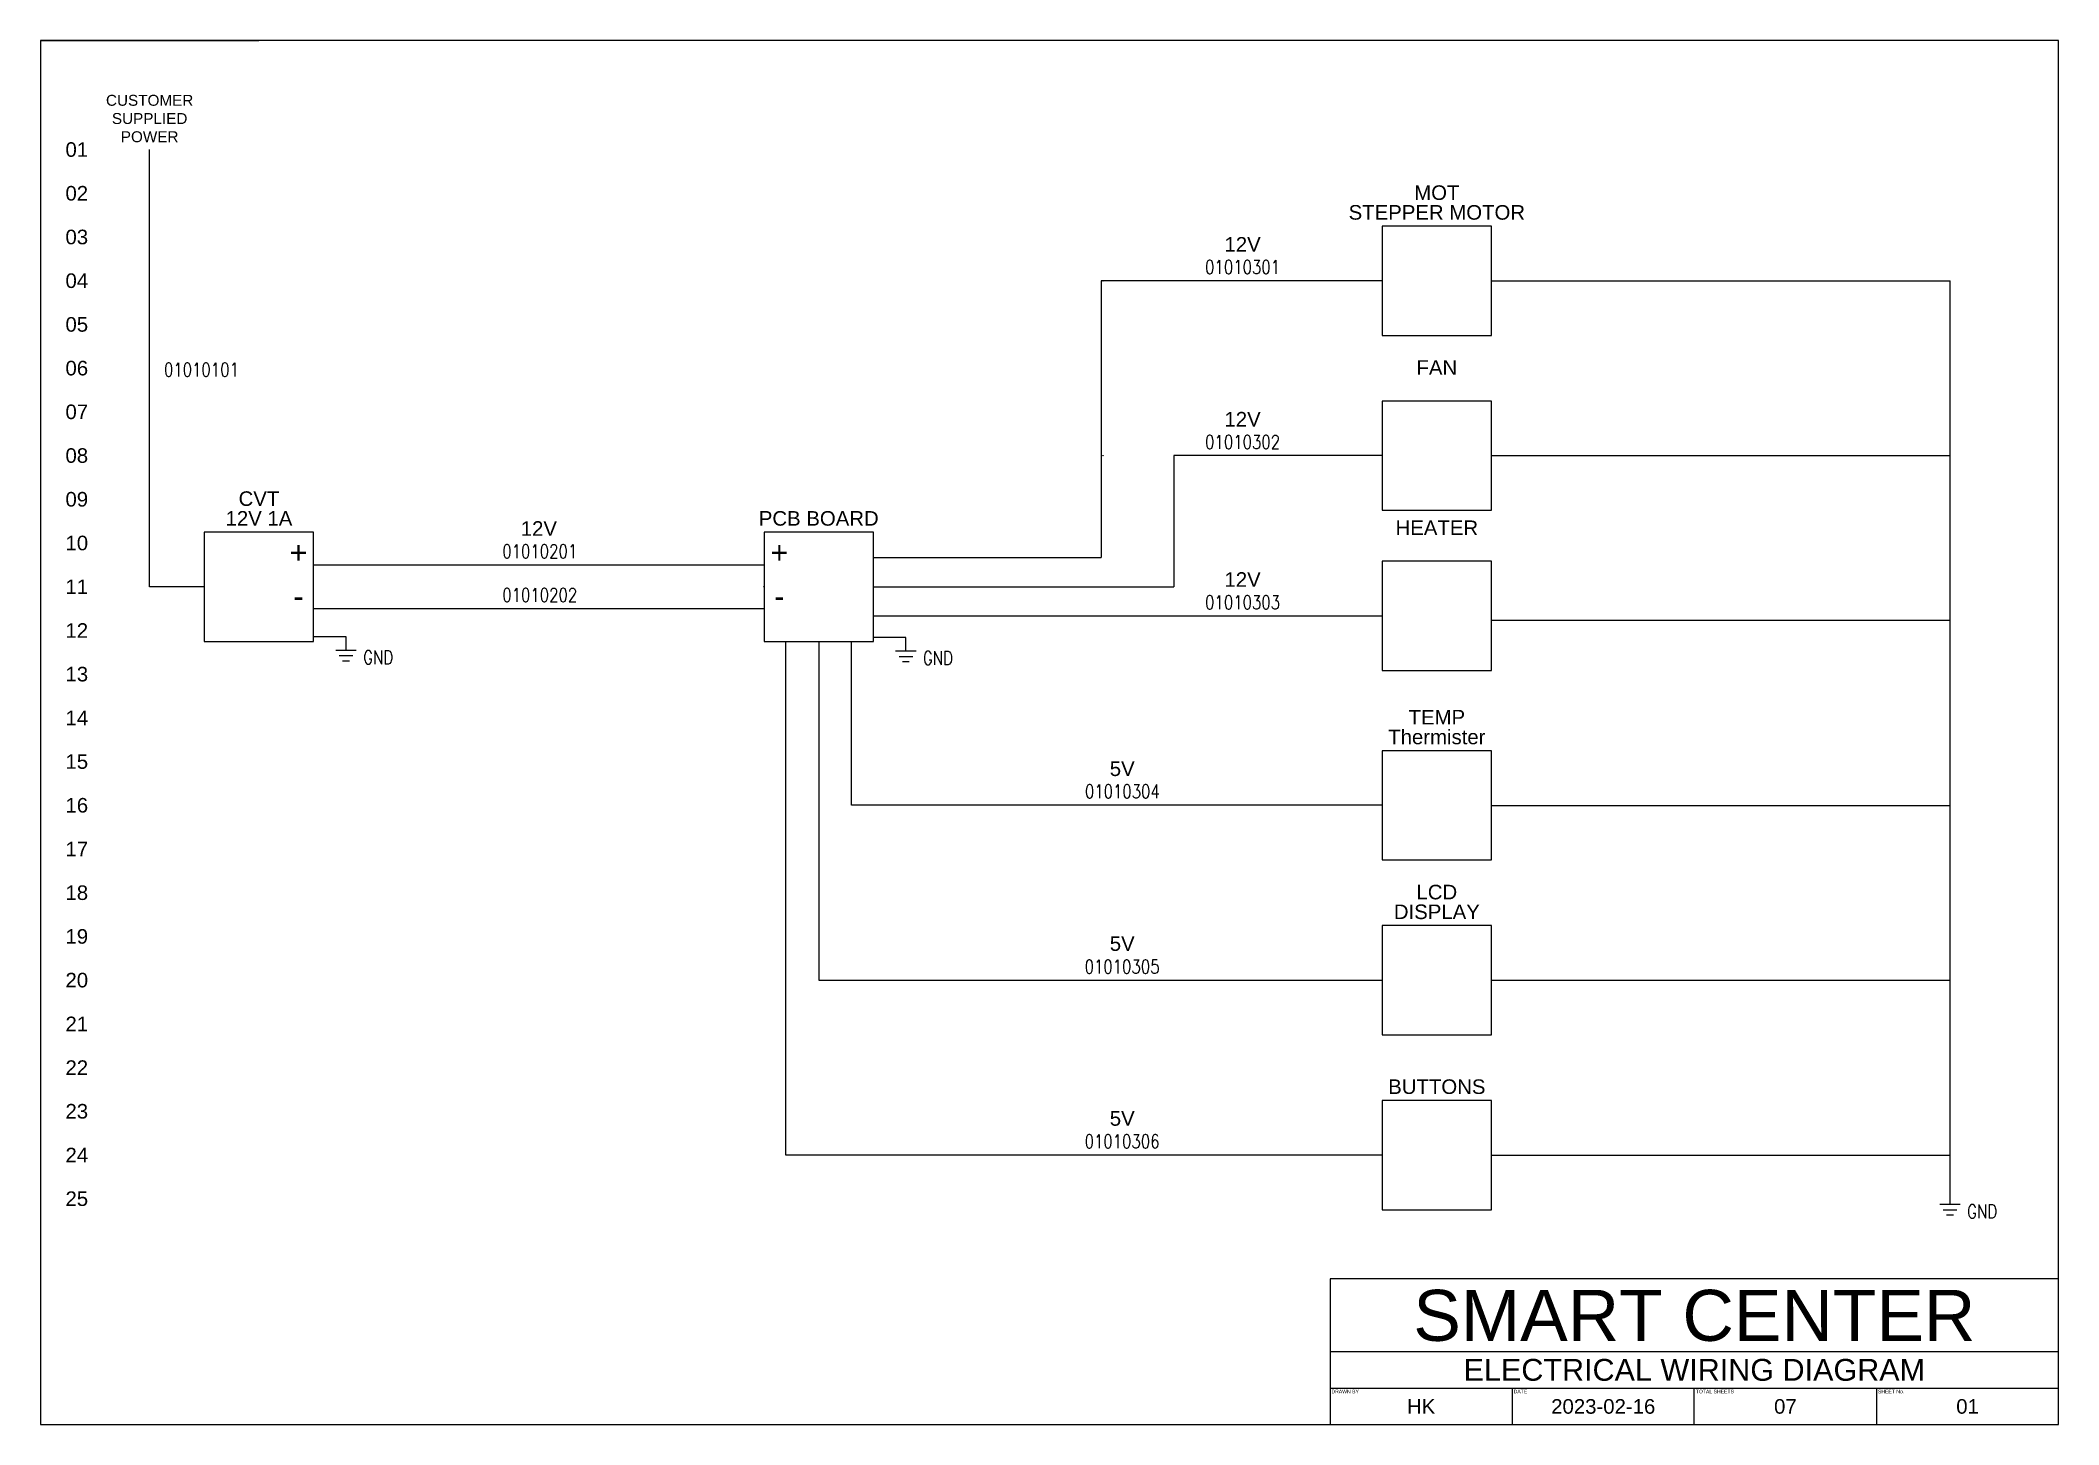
# Model space of a CAD drawing. Header units: millimetres. Extents: x 10 to 287, y 10 to 200.
import ezdxf
from ezdxf.enums import TextEntityAlignment as Align

# ---------------------------------------------------------------- set-up
doc = ezdxf.new("R2010")
doc.units = ezdxf.units.MM
for name, color, linetype in [('SYMS', 7, 'Continuous'), ('TAGS', 150, 'Continuous'), ('WIRENO', 72, 'Continuous'), ('WIRES', 7, 'Continuous')]:
    doc.layers.add(name, color=color, linetype=linetype)
doc.styles.add('Annotative', font='arial.ttf')
doc.styles.add('WD', font='romans.shx')

# ---------------------------------------------------------------- blocks, each defined once
blk = doc.blocks.new('PET TITLE BLOCK')
for p, q in [((287, 30), (187, 30)), ((187, 30), (187, 10)), ((187, 20.04), (287, 20.04)), ((187, 15), (287, 15)), ((212, 15), (212, 10)), ((237, 10), (237, 15)), ((262, 15), (262, 10))]:
    blk.add_line(p, q)
blk.add_lwpolyline([(10, 10), (287, 10), (287, 200), (10, 200)], close=True)
at = {"char_height": 0.5, "width": 7.3436, "attachment_point": 1, "style": 'Annotative'}
for s, insert in [('DRAWN BY', (187.2, 14.8)), ('DATE', (212.2, 14.8)), ('TOTAL SHEETS', (237.2, 14.8)), ('SHEET No.', (262.2, 14.8))]:
    blk.add_mtext(s, dxfattribs=dict(at, insert=insert))
at = {"style": 'Annotative'}
for tag, height, p in [('COMPANY', 7, (237, 25)), ('PROJECT', 3, (237, 17.52)), ('DRAWER', 2, (199.5, 12.5)), ('DATE', 2, (224.5, 12.5)), ('TOTALSHEETS', 2, (249.5, 12.5)), ('SHEETNO', 2, (274.5, 12.5))]:
    blk.add_attdef(tag, text='', height=height, dxfattribs=at).set_placement(p, align=Align.MIDDLE_CENTER)
blk = doc.blocks.new('BLOCK')
blk.add_lwpolyline([(-7.5, -7.5), (7.5, -7.5), (7.5, 7.5), (-7.5, 7.5)], close=True)
at = {"style": 'Annotative'}
for tag, p in [('DEV', (0, 10.5)), ('NAME', (0, 7.79))]:
    blk.add_attdef(tag, text='', height=2, dxfattribs=at).set_placement(p, align=Align.BOTTOM_CENTER)
blk = doc.blocks.new('WDDOT')
for radius in [0.03, 0.0187, 0.00929]:
    blk.add_circle((0, 0), radius)
blk = doc.blocks.new('VGND2')
for p, q in [((0, -0.125), (0, 0)), ((0.09375, -0.125), (-0.09375, -0.125)), ((-0.0625, -0.171875), (0.0625, -0.171875)), ((-0.03125, -0.21875), (0.03125, -0.21875))]:
    blk.add_line(p, q)
at = {"style": 'WD', "width": 0.8}
for tag, p in [('INST', (0.15625, 0.125)), ('LOC', (0.15625, -0.03125)), ('TAG1', (0.15625, -0.1875)), ('DESC1', (0.15625, -0.34375)), ('DESC2', (0.15625, -0.5))]:
    blk.add_attdef(tag, text='', height=0.125, dxfattribs=at).set_placement(p, align=Align.MIDDLE_LEFT)
at = {"style": 'WD', "flags": 1}
for tag in ['ASSYCODE', 'X2TERM01', 'CAT', 'FAMILY', 'MFG']:
    blk.add_attdef(tag, (0, 0), '', height=0.01, dxfattribs=at)
blk = doc.blocks.new('WD_WNV')
at = {"linetype": 'Continuous', "style": 'WD', "width": 0.8}
blk.add_attdef('WIRENO', text='', height=0.125, dxfattribs=at).set_placement((-0.05, 0), align=Align.MIDDLE_RIGHT)
at = {"style": 'WD', "flags": 1}
for tag, p in [('W01USER', (-0.062, 0.094)), ('W02USER', (-0.062, 0.086)), ('W03USER', (-0.062, 0.078)), ('W04USER', (-0.062, 0.07)), ('W05USER', (-0.062, 0.062)), ('W06USER', (-0.062, 0.055)), ('W07USER', (-0.062, 0.047)), ('W08USER', (-0.062, 0.039)), ('W09USER', (-0.062, 0.031)), ('W10USER', (-0.062, 0.023))]:
    blk.add_attdef(tag, text='', height=0.005, dxfattribs=at).set_placement(p, align=Align.CENTER)
blk = doc.blocks.new('WD_WNH')
at = {"linetype": 'Continuous', "style": 'WD', "width": 0.8}
blk.add_attdef('WIRENO', text='', height=0.125, dxfattribs=at).set_placement((0, 0.062), align=Align.CENTER)
at = {"style": 'WD', "flags": 1}
for tag, p in [('W01USER', (0, 0.078)), ('W02USER', (0, 0.07)), ('W03USER', (0, 0.062)), ('W04USER', (0, 0.055)), ('W05USER', (0, 0.047)), ('W06USER', (0, 0.039)), ('W07USER', (0, 0.031)), ('W08USER', (0, 0.023)), ('W09USER', (0, 0.016)), ('W10USER', (0, 0.008))]:
    blk.add_attdef(tag, text='', height=0.005, dxfattribs=at).set_placement(p, align=Align.CENTER)

msp = doc.modelspace()

# ---------------------------------------------------------------- linework, layer by layer
for p, q in [((10, 200), (40, 200)), ((209.16, 167), (272.1, 167)), ((272.1, 42.07), (272.1, 167)), ((209.16, 143), (272.1, 143)), ((209.16, 120.4), (272.1, 120.4)), ((51.95, 118.13), (47.5, 118.13)), ((128.79, 118.03), (124.33, 118.03)), ((209.16, 95), (272.1, 95)), ((209.16, 71), (272.1, 71)), ((209.16, 47), (272.1, 47))]:
    msp.add_line(p, q)
at = {"layer": 'WIRES'}
for p, q in [((25, 125), (25, 185)), ((194.16, 167), (155.59, 167)), ((155.59, 167), (155.59, 129)), ((194.16, 143), (165.55, 143)), ((165.55, 143), (165.55, 125)), ((47.5, 128), (109.33, 128)), ((124.33, 129), (155.59, 129)), ((32.5, 125), (25, 125)), ((124.33, 125), (165.55, 125)), ((47.5, 122), (109.33, 122)), ((124.33, 121), (194.16, 121)), ((112.33, 47), (112.33, 117.5)), ((116.83, 117.5), (116.83, 71)), ((121.33, 95.03), (121.33, 117.5)), ((194.16, 95.03), (121.33, 95.03)), ((116.83, 71), (194.16, 71)), ((194.16, 47), (112.33, 47))]:
    msp.add_line(p, q, dxfattribs=at)

# ---------------------------------------------------------------- block references
for name, p, values in [('PET TITLE BLOCK', (0, 0), {'SHEETNO': '01', 'COMPANY': 'SMART CENTER', 'TOTALSHEETS': '07', 'DATE': '2023-02-16', 'DRAWER': 'HK', 'PROJECT': 'ELECTRICAL WIRING DIAGRAM'}), ('BLOCK', (201.66, 167), {'NAME': 'STEPPER MOTOR', 'DEV': 'MOT'}), ('BLOCK', (201.66, 143), {'DEV': 'FAN'}), ('BLOCK', (40, 125), {'NAME': '12V 1A', 'DEV': 'CVT'}), ('BLOCK', (116.83, 125), {'NAME': 'PCB BOARD'}), ('BLOCK', (201.66, 121), {'DEV': 'HEATER'}), ('BLOCK', (201.66, 95), {'NAME': 'Thermister', 'DEV': 'TEMP'}), ('BLOCK', (201.66, 71), {'NAME': 'DISPLAY', 'DEV': 'LCD'}), ('BLOCK', (201.66, 47), {'NAME': 'BUTTONS'})]:
    msp.add_blockref(name, p).add_auto_attribs(values)
at = {"layer": 'SYMS'}
for p in [(155.84, 167), (155.84, 143), (109.33, 125)]:
    msp.add_blockref('WDDOT', p, dxfattribs=at)
ref = msp.add_blockref('VGND2', (51.95, 118.13), dxfattribs=dict(at, xscale=15, yscale=15, zscale=15))
ref.add_attrib('TAG1', 'GND', dxfattribs={"layer": 'TAGS', "height": 1.875, "style": 'WD', "width": 0.8}).set_placement((54.3, 115.32), align=Align.MIDDLE_LEFT)
ref = msp.add_blockref('VGND2', (128.79, 118.03), dxfattribs=dict(at, xscale=15, yscale=15, zscale=15))
ref.add_attrib('TAG1', 'GND', dxfattribs={"layer": 'TAGS', "height": 1.875, "style": 'WD', "width": 0.8}).set_placement((131.13, 115.21), align=Align.MIDDLE_LEFT)
ref = msp.add_blockref('VGND2', (272.1, 42.07), dxfattribs=dict(at, xscale=15, yscale=15, zscale=15))
ref.add_attrib('TAG1', 'GND', dxfattribs={"layer": 'TAGS', "height": 1.875, "style": 'WD', "width": 0.8}).set_placement((274.44, 39.26), align=Align.MIDDLE_LEFT)
at = {"layer": 'WIRENO'}
ref = msp.add_blockref('WD_WNH', (175, 167), dxfattribs=dict(at, xscale=15, yscale=15, zscale=15))
ref.add_attrib('WIRENO', '01010301', dxfattribs={"linetype": 'Continuous', "height": 1.875, "style": 'WD', "width": 0.8}).set_placement((175, 167.94), align=Align.CENTER)
ref = msp.add_blockref('WD_WNV', (35, 154.81), dxfattribs=dict(at, xscale=15, yscale=15, zscale=15))
ref.add_attrib('WIRENO', '01010101', dxfattribs={"linetype": 'Continuous', "height": 1.875, "style": 'WD', "width": 0.8}).set_placement((37.25, 154.81), align=Align.MIDDLE_RIGHT)
ref = msp.add_blockref('WD_WNH', (175, 143), dxfattribs=dict(at, xscale=15, yscale=15, zscale=15))
ref.add_attrib('WIRENO', '01010302', dxfattribs={"linetype": 'Continuous', "height": 1.875, "style": 'WD', "width": 0.8}).set_placement((175, 143.94), align=Align.CENTER)
ref = msp.add_blockref('WD_WNH', (78.54, 128), dxfattribs=dict(at, xscale=15, yscale=15, zscale=15))
ref.add_attrib('WIRENO', '01010201', dxfattribs={"linetype": 'Continuous', "height": 1.875, "style": 'WD', "width": 0.8}).set_placement((78.54, 128.94), align=Align.CENTER)
ref = msp.add_blockref('WD_WNH', (78.54, 122), dxfattribs=dict(at, xscale=15, yscale=15, zscale=15))
ref.add_attrib('WIRENO', '01010202', dxfattribs={"linetype": 'Continuous', "height": 1.875, "style": 'WD', "width": 0.8}).set_placement((78.54, 122.94), align=Align.CENTER)
ref = msp.add_blockref('WD_WNH', (175, 121), dxfattribs=dict(at, xscale=15, yscale=15, zscale=15))
ref.add_attrib('WIRENO', '01010303', dxfattribs={"linetype": 'Continuous', "height": 1.875, "style": 'WD', "width": 0.8}).set_placement((175, 121.94), align=Align.CENTER)
ref = msp.add_blockref('WD_WNH', (158.71, 95.03), dxfattribs=dict(at, xscale=15, yscale=15, zscale=15))
ref.add_attrib('WIRENO', '01010304', dxfattribs={"linetype": 'Continuous', "height": 1.875, "style": 'WD', "width": 0.8}).set_placement((158.5, 95.97), align=Align.CENTER)
ref = msp.add_blockref('WD_WNH', (160.08, 71), dxfattribs=dict(at, xscale=15, yscale=15, zscale=15))
ref.add_attrib('WIRENO', '01010305', dxfattribs={"linetype": 'Continuous', "height": 1.875, "style": 'WD', "width": 0.8}).set_placement((158.46, 71.94), align=Align.CENTER)
ref = msp.add_blockref('WD_WNH', (160.08, 47), dxfattribs=dict(at, xscale=15, yscale=15, zscale=15))
ref.add_attrib('WIRENO', '01010306', dxfattribs={"linetype": 'Continuous', "height": 1.875, "style": 'WD', "width": 0.8}).set_placement((158.46, 47.94), align=Align.CENTER)

# ---------------------------------------------------------------- texts
at = {"style": 'Annotative'}
for s, insert, char_height, width, attachment_point in [('CUSTOMER SUPPLIED POWER', (25, 186), 1.5, 17.1773, 8), ('01', (15, 185), 2, 4.2196, 5), ('02', (15, 179), 2, 4.2196, 5), ('03', (15, 173), 2, 4.2196, 5), ('12V', (175, 171), 2, 4.1399, 8), ('04', (15, 167), 2, 4.2196, 5), ('05', (15, 161), 2, 4.2196, 5), ('06', (15, 155), 2, 4.2196, 5), ('07', (15, 149), 2, 4.2196, 5), ('12V', (175, 147), 2, 4.1399, 8), ('08', (15, 143), 2, 4.2196, 5), ('09', (15, 137), 2, 4.2196, 5), ('12V', (78.42, 132), 2, 4.1399, 8), ('10', (15, 131), 2, 4.2196, 5), ('+', (45.42, 129.72), 3, 7.8337, 5), ('+', (111.42, 129.72), 3, 7.8337, 5), ('11', (15, 125), 2, 4.2196, 5), ('12V', (175, 125), 2, 4.1399, 8), ('-', (45.42, 123.72), 3, 7.8337, 5), ('-', (111.42, 123.72), 3, 7.8337, 5), ('12', (15, 119), 2, 4.2196, 5), ('13', (15, 113), 2, 4.2196, 5), ('14', (15, 107), 2, 4.2196, 5), ('15', (15, 101), 2, 4.2196, 5), ('5V', (158.48, 99), 2, 4.1399, 8), ('16', (15, 95), 2, 4.2196, 5), ('17', (15, 89), 2, 4.2196, 5), ('18', (15, 83), 2, 4.2196, 5), ('19', (15, 77), 2, 4.2196, 5), ('5V', (158.48, 75), 2, 4.1399, 8), ('20', (15, 71), 2, 4.2196, 5), ('21', (15, 65), 2, 4.2196, 5), ('22', (15, 59), 2, 4.2196, 5), ('23', (15, 53), 2, 4.2196, 5), ('5V', (158.48, 51), 2, 4.1399, 8), ('24', (15, 47), 2, 4.2196, 5), ('25', (15, 41), 2, 4.2196, 5)]:
    msp.add_mtext(s, dxfattribs=dict(at, insert=insert, char_height=char_height, width=width, attachment_point=attachment_point))

doc.saveas('drawing.dxf')
